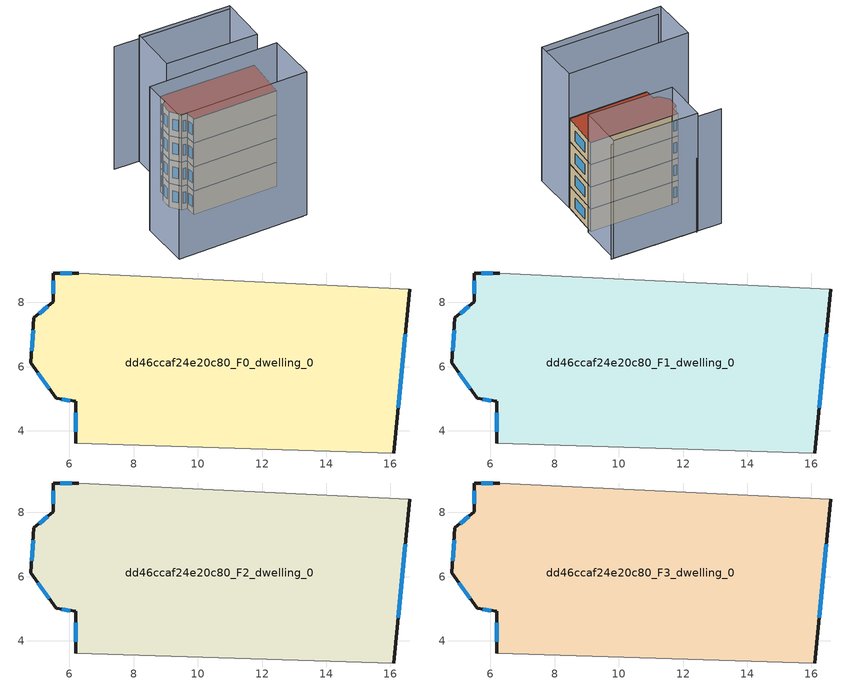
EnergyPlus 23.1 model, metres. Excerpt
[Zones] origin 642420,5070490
dd46ccaf24e20c80_F0_dwelling_0
 floor ground (EU_floor_Construction): 16.1,3.31 16.6,8.42 6.3,8.92 5.49,8.92 5.49,8.02 4.89,7.52 4.79,6.12 5.59,5.01 6.19,4.92 6.19,3.61 z0
 wall outside (EU_wall_Construction): 16.6,8.42 16.1,3.31 / 6.19,3.61 6.19,4.92 5.59,5.01 4.79,6.12 4.89,7.52 5.49,8.02 5.49,8.92 6.3,8.92 z0:3
 wall adiabatic (EU_wall_Construction): 6.3,8.92 16.6,8.42 / 16.1,3.31 6.19,3.61 z0:3
 window (EU_Window_Construction): 6.03,4.94 5.76,4.99 / 5.37,5.32 5.01,5.81 / 4.82,6.5 4.87,7.13 / 5.06,7.65 5.33,7.88 / 5.49,8.27 5.49,8.67 / 5.71,8.92 6.07,8.92 / 16.46,7.01 16.24,4.72 / 6.19,3.97 6.19,4.56 z0.83:2.17
dd46ccaf24e20c80_F1_dwelling_0
 floor to dd46ccaf24e20c80_F0_dwelling_0 (EU_floor_Construction): 16.1,3.31 16.6,8.42 6.29,8.92 5.49,8.92 5.49,8.02 4.89,7.52 4.79,6.12 5.59,5.01 6.19,4.92 6.19,3.61 z3
 wall outside (EU_wall_Construction): 16.6,8.42 16.1,3.31 / 6.19,3.61 6.19,4.92 5.59,5.01 4.79,6.12 4.89,7.52 5.49,8.02 5.49,8.92 6.3,8.92 z3:6
 wall adiabatic (EU_wall_Construction): 6.3,8.92 16.6,8.42 / 16.1,3.31 6.19,3.61 z3:6
 window (EU_Window_Construction): 6.03,4.94 5.76,4.99 / 5.37,5.32 5.01,5.81 / 4.82,6.5 4.87,7.13 / 5.06,7.65 5.33,7.88 / 5.49,8.27 5.49,8.67 / 5.71,8.92 6.07,8.92 / 16.46,7.01 16.24,4.72 / 6.19,3.97 6.19,4.56 z3.83:5.17
dd46ccaf24e20c80_F2_dwelling_0
 floor to dd46ccaf24e20c80_F1_dwelling_0 (EU_floor_Construction): 16.1,3.31 16.6,8.42 6.29,8.92 5.49,8.92 5.49,8.02 4.89,7.52 4.79,6.12 5.59,5.01 6.19,4.92 6.19,3.61 z6
 wall outside (EU_wall_Construction): 16.6,8.42 16.1,3.31 / 6.19,3.61 6.19,4.92 5.59,5.01 4.79,6.12 4.89,7.52 5.49,8.02 5.49,8.92 6.3,8.92 z6:9
 wall adiabatic (EU_wall_Construction): 6.3,8.92 16.6,8.42 / 16.1,3.31 6.19,3.61 z6:9
 window (EU_Window_Construction): 6.03,4.94 5.76,4.99 / 5.37,5.32 5.01,5.81 / 4.82,6.5 4.87,7.13 / 5.06,7.65 5.33,7.88 / 5.49,8.27 5.49,8.67 / 5.71,8.92 6.07,8.92 / 16.46,7.01 16.24,4.72 / 6.19,3.97 6.19,4.56 z6.83:8.17
dd46ccaf24e20c80_F3_dwelling_0
 floor to dd46ccaf24e20c80_F2_dwelling_0 (EU_floor_Construction): 16.1,3.31 16.6,8.42 6.29,8.92 5.49,8.92 5.49,8.02 4.89,7.52 4.79,6.12 5.59,5.01 6.19,4.92 6.19,3.61 z9
 wall outside (EU_wall_Construction): 16.6,8.42 16.1,3.31 / 6.19,3.61 6.19,4.92 5.59,5.01 4.79,6.12 4.89,7.52 5.49,8.02 5.49,8.92 6.3,8.92 z9:12
 wall adiabatic (EU_wall_Construction): 6.3,8.92 16.6,8.42 / 16.1,3.31 6.19,3.61 z9:12
 window (EU_Window_Construction): 6.03,4.94 5.76,4.99 / 5.37,5.32 5.01,5.81 / 4.82,6.5 4.87,7.13 / 5.06,7.65 5.33,7.88 / 5.49,8.27 5.49,8.67 / 5.71,8.92 6.07,8.92 / 16.46,7.01 16.24,4.72 / 6.19,3.97 6.19,4.56 z9.83:11.17
 roof outside (EU_roof_Construction): 16.6,8.42 16.1,3.31 6.19,3.61 6.19,4.92 5.59,5.01 4.79,6.12 4.89,7.52 5.49,8.02 5.49,8.92 6.3,8.92 z12
shading: 1.19,-1.89 15.5,-2.59 z0:17.2; 0.91,3.78 16.1,3.31 / 16.1,3.31 15.92,-2.6 / 15.92,-2.6 0.73,-2.14 / 0.73,-2.14 0.91,3.78 z0:18; 6.61,14.63 17.2,14.02 / 17.2,14.02 16.88,8.31 / 16.88,8.31 6.28,8.92 / 6.28,8.92 6.61,14.63 z0:15.8; 6.86,14.79 6.38,10.3 z0:10; 17.47,14 3.68,14.8 z0:15.4
[Building]
EU S2 Campaign: North Axis=0; Terrain=City; Solar Distribution=FullExterior
[Site:Location]
Lyon-Bron: Latitude=45.75; Longitude=5; Time Zone=1; Elevation=198
[SizingPeriod:WeatherFileDays]
AnnualSizingPeriod: Begin Month=1; Begin Day of Month=1; End Month=12; End Day of Month=31; Day of Week for Start Day=Monday; Use Weather File Daylight Saving Period=No; Use Weather File Rain and Snow Indicators=No
[MATERIAL]
EU_InternalMass_Material: Roughness=MediumRough; Thickness=0.1; Conductivity=1; Density=1800; Specific Heat=900; Thermal Absorptance=0.9; Solar Absorptance=0.7; Visible Absorptance=0.7
[MATERIAL:NOMASS] Roughness=MediumRough; Thermal Absorptance=0.9; Solar Absorptance=0.7; Visible Absorptance=0.7
Name | Thermal Resistance
EU_wall_NoMass | 0.87146
EU_roof_NoMass | 0.842276
EU_floor_NoMass | 0.496999
[WINDOWMATERIAL:SIMPLEGLAZINGSYSTEM]
EU_Window_SimpleGlazing: UFactor=2.2525; Solar Heat Gain Coefficient=0.76; Visible Transmittance=0.76
[CONSTRUCTION]
EU_wall_Construction: EU_wall_NoMass
EU_roof_Construction: EU_roof_NoMass
EU_floor_Construction: EU_floor_NoMass
EU_InternalMass_Construction: EU_InternalMass_Material
EU_Window_Construction: EU_Window_SimpleGlazing
[ZONE] Type=1; Multiplier=1; Ceiling Height=autocalculate; Floor Area=autocalculate; Part of Total Floor Area=Yes
Name | Volume
dd46ccaf24e20c80_F0_dwelling_0 | 171.438
dd46ccaf24e20c80_F1_dwelling_0; dd46ccaf24e20c80_F2_dwelling_0 | 171.439
dd46ccaf24e20c80_F3_dwelling_0 | 342.879
[INTERNALMASS] Construction=EU_InternalMass_Construction; Surface Area=57.1465
Name | Zone or ZoneList
dd46ccaf24e20c80_F0_dwelling_0_EU_InternalMass | dd46ccaf24e20c80_F0_dwelling_0
dd46ccaf24e20c80_F1_dwelling_0_EU_InternalMass | dd46ccaf24e20c80_F1_dwelling_0
dd46ccaf24e20c80_F2_dwelling_0_EU_InternalMass | dd46ccaf24e20c80_F2_dwelling_0
dd46ccaf24e20c80_F3_dwelling_0_EU_InternalMass | dd46ccaf24e20c80_F3_dwelling_0
[OTHEREQUIPMENT] Fuel Type=Electricity; Design Level Calculation Method=Watts/Area; Power per Zone Floor Area=1; Fraction Latent=0; Fraction Radiant=0; Fraction Lost=0; Carbon Dioxide Generation Rate=0; EndUse Subcategory=EU_Step8_InternalGains
Name | Zone or ZoneList or Space or SpaceList | Schedule
EU_Step8_InternalGain_dd46ccaf24e20c80_F0_dwelling_0_f000 | dd46ccaf24e20c80_F0_dwelling_0 | EU_Step8_GainSchedule_dd46ccaf24e20c80_F0_dwelling_0_f000
EU_Step8_InternalGain_dd46ccaf24e20c80_F1_dwelling_0_f000 | dd46ccaf24e20c80_F1_dwelling_0 | EU_Step8_GainSchedule_dd46ccaf24e20c80_F1_dwelling_0_f000
EU_Step8_InternalGain_dd46ccaf24e20c80_F2_dwelling_0_f000 | dd46ccaf24e20c80_F2_dwelling_0 | EU_Step8_GainSchedule_dd46ccaf24e20c80_F2_dwelling_0_f000
EU_Step8_InternalGain_dd46ccaf24e20c80_F3_dwelling_0_f000 | dd46ccaf24e20c80_F3_dwelling_0 | EU_Step8_GainSchedule_dd46ccaf24e20c80_F3_dwelling_0_f000
[ZONEVENTILATION:DESIGNFLOWRATE] Schedule=EU_AlwaysOn; Design Flow Rate Calculation Method=AirChanges/Hour; Air Changes per Hour=0.425; Ventilation Type=Natural; Fan Pressure Rise=0; Fan Total Efficiency=1; Constant Term Coefficient=1; Temperature Term Coefficient=0; Velocity Term Coefficient=0; Velocity Squared Term Coefficient=0; Minimum Indoor Temperature=-100; Maximum Indoor Temperature=100; Delta Temperature=-100; Minimum Outdoor Temperature=-100; Maximum Outdoor Temperature=100; Maximum Wind Speed=40
Name | Zone or ZoneList or Space or SpaceList
EU_ConstantAir_dd46ccaf24e20c80_F0_dwelling_0 | dd46ccaf24e20c80_F0_dwelling_0
EU_ConstantAir_dd46ccaf24e20c80_F1_dwelling_0 | dd46ccaf24e20c80_F1_dwelling_0
EU_ConstantAir_dd46ccaf24e20c80_F2_dwelling_0 | dd46ccaf24e20c80_F2_dwelling_0
EU_ConstantAir_dd46ccaf24e20c80_F3_dwelling_0 | dd46ccaf24e20c80_F3_dwelling_0
[HVACTEMPLATE:THERMOSTAT] Constant Heating Setpoint=20; Constant Cooling Setpoint=50
EU_HeatOnly_dd46ccaf24e20c80_F0_dwelling_0; EU_HeatOnly_dd46ccaf24e20c80_F1_dwelling_0; EU_HeatOnly_dd46ccaf24e20c80_F2_dwelling_0; EU_HeatOnly_dd46ccaf24e20c80_F3_dwelling_0
[HVACTEMPLATE:ZONE:IDEALLOADSAIRSYSTEM] System Availability Schedule=EU_AlwaysOn; Maximum Heating Supply Air Temperature=50; Minimum Cooling Supply Air Temperature=13; Maximum Heating Supply Air Humidity Ratio=0.0156; Minimum Cooling Supply Air Humidity Ratio=0.0077; Heating Limit=NoLimit; Cooling Limit=NoLimit; Heating Availability Schedule=EU_AlwaysOn; Cooling Availability Schedule=EU_CoolingOff; Dehumidification Control Type=ConstantSensibleHeatRatio; Cooling Sensible Heat Ratio=0.7; Dehumidification Setpoint=60; Humidification Control Type=None; Humidification Setpoint=30; Outdoor Air Method=None; Outdoor Air Flow Rate per Person=0.00944; Outdoor Air Flow Rate per Zone Floor Area=0; Outdoor Air Flow Rate per Zone=0; Demand Controlled Ventilation Type=None; Outdoor Air Economizer Type=NoEconomizer; Heat Recovery Type=None; Sensible Heat Recovery Effectiveness=0.7; Latent Heat Recovery Effectiveness=0.65
Name | Template Thermostat
dd46ccaf24e20c80_F0_dwelling_0 | EU_HeatOnly_dd46ccaf24e20c80_F0_dwelling_0
dd46ccaf24e20c80_F1_dwelling_0 | EU_HeatOnly_dd46ccaf24e20c80_F1_dwelling_0
dd46ccaf24e20c80_F2_dwelling_0 | EU_HeatOnly_dd46ccaf24e20c80_F2_dwelling_0
dd46ccaf24e20c80_F3_dwelling_0 | EU_HeatOnly_dd46ccaf24e20c80_F3_dwelling_0
[SIZING:ZONE] Zone Cooling Design Supply Air Temperature Input Method=SupplyAirTemperature; Zone Cooling Design Supply Air Temperature=13; Zone Heating Design Supply Air Temperature Input Method=SupplyAirTemperature; Zone Heating Design Supply Air Temperature=50; Zone Cooling Design Supply Air Humidity Ratio=0.008; Zone Heating Design Supply Air Humidity Ratio=0.008; Cooling Design Air Flow Method=DesignDay; Cooling Design Air Flow Rate=0; Cooling Minimum Air Flow per Zone Floor Area=0.000762; Cooling Minimum Air Flow=0; Cooling Minimum Air Flow Fraction=0.2; Heating Design Air Flow Method=DesignDay; Heating Design Air Flow Rate=0; Heating Maximum Air Flow per Zone Floor Area=0.002032; Heating Maximum Air Flow=0.141576; Heating Maximum Air Flow Fraction=0.3; Account for Dedicated Outdoor Air System=No; Dedicated Outdoor Air System Control Strategy=NeutralSupplyAir; Dedicated Outdoor Air Low Setpoint Temperature for Design=autosize; Dedicated Outdoor Air High Setpoint Temperature for Design=autosize; Zone Load Sizing Method=Sensible Load Only No Latent Load; Zone Latent Cooling Design Supply Air Humidity Ratio Input Method=HumidityRatioDifference; Zone Cooling Design Supply Air Humidity Ratio Difference=0.005; Zone Latent Heating Design Supply Air Humidity Ratio Input Method=HumidityRatioDifference; Zone Humidification Design Supply Air Humidity Ratio Difference=0.005
dd46ccaf24e20c80_F0_dwelling_0; dd46ccaf24e20c80_F1_dwelling_0; dd46ccaf24e20c80_F2_dwelling_0; dd46ccaf24e20c80_F3_dwelling_0
[SCHEDULE:CONSTANT]
Name | Hourly Value
EU_AlwaysOn | 1
EU_CoolingOff | 0
[SCHEDULE:FILE] Column Number=1; Rows to Skip at Top=0; Number of Hours of Data=8760; Column Separator=Comma; Interpolate to Timestep=No; Minutes per Item=60; Adjust Schedule for Daylight Savings=Yes
Name | File
EU_Step8_GainSchedule_dd46ccaf24e20c80_F0_dwelling_0_f000 | ../../schedules/dd46ccaf24e20c80/dd46ccaf24e20c80_F0_dwelling_0_f000_gain.csv
EU_Step8_GainSchedule_dd46ccaf24e20c80_F1_dwelling_0_f000 | ../../schedules/dd46ccaf24e20c80/dd46ccaf24e20c80_F1_dwelling_0_f000_gain.csv
EU_Step8_GainSchedule_dd46ccaf24e20c80_F2_dwelling_0_f000 | ../../schedules/dd46ccaf24e20c80/dd46ccaf24e20c80_F2_dwelling_0_f000_gain.csv
EU_Step8_GainSchedule_dd46ccaf24e20c80_F3_dwelling_0_f000 | ../../schedules/dd46ccaf24e20c80/dd46ccaf24e20c80_F3_dwelling_0_f000_gain.csv
